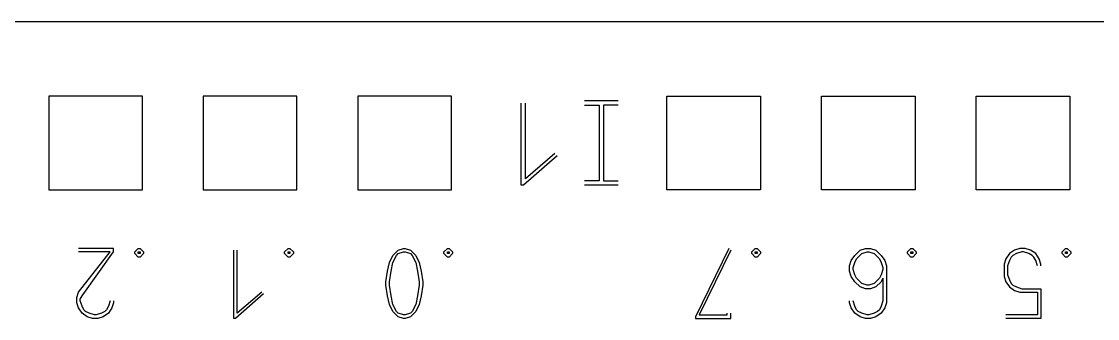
# Model space of a CAD drawing. Header units: millimetres. Extents: x 1181 to 1755, y 284 to 690.
# Drawn here: x 1422.66 to 1445.63, y 498.53 to 504.88 of the extents above; entities that cross this region are included whole.
import ezdxf

# ---------------------------------------------------------------- set-up
doc = ezdxf.new("R2010")
doc.units = ezdxf.units.MM
doc.layers.add('0007LEVEL_0', color=7, linetype='Continuous')

msp = doc.modelspace()

# ---------------------------------------------------------------- linework, layer by layer
at = {"color": 7, "linetype": 'Continuous'}
for p, q in [((1313.039, 504.876), (1466.239, 504.876)), ((1423.239, 503.276), (1423.239, 501.276)), ((1425.239, 503.276), (1423.239, 503.276)), ((1425.239, 501.276), (1425.239, 503.276)), ((1426.539, 503.276), (1426.539, 501.276)), ((1428.539, 503.276), (1426.539, 503.276)), ((1428.539, 501.276), (1428.539, 503.276)), ((1429.839, 503.276), (1429.839, 501.276)), ((1431.839, 503.276), (1429.839, 503.276)), ((1431.839, 501.276), (1431.839, 503.276)), ((1436.439, 501.276), (1436.439, 503.276)), ((1436.439, 503.276), (1438.439, 503.276)), ((1438.439, 503.276), (1438.439, 501.276)), ((1439.739, 501.276), (1439.739, 503.276)), ((1439.739, 503.276), (1441.739, 503.276)), ((1441.739, 503.276), (1441.739, 501.276)), ((1443.039, 501.276), (1443.039, 503.276)), ((1443.039, 503.276), (1445.039, 503.276)), ((1445.039, 503.276), (1445.039, 501.276)), ((1423.239, 501.276), (1425.239, 501.276)), ((1426.539, 501.276), (1428.539, 501.276)), ((1429.839, 501.276), (1431.839, 501.276)), ((1438.439, 501.276), (1436.439, 501.276)), ((1441.739, 501.276), (1439.739, 501.276)), ((1445.039, 501.276), (1443.039, 501.276))]:
    msp.add_line(p, q, dxfattribs=at)
at = {"layer": '0007LEVEL_0', "color": 7, "linetype": 'Continuous'}
for p, q in [((1433.329, 501.376), (1433.329, 503.131)), ((1433.419, 501.511), (1433.419, 503.131)), ((1435.399, 503.176), (1434.679, 503.176)), ((1434.679, 503.086), (1434.994, 503.086)), ((1434.994, 503.086), (1434.994, 501.466)), ((1435.084, 503.086), (1435.084, 501.466)), ((1435.399, 503.086), (1435.084, 503.086)), ((1434.094, 502.006), (1433.374, 501.376)), ((1434.049, 502.051), (1433.419, 501.511)), ((1433.374, 501.376), (1433.329, 501.376)), ((1434.994, 501.466), (1434.679, 501.466)), ((1435.399, 501.376), (1434.679, 501.376)), ((1435.084, 501.466), (1435.399, 501.466)), ((1424.626, 500.026), (1423.876, 500.026)), ((1423.876, 499.088), (1424.551, 499.951)), ((1424.551, 499.951), (1423.876, 499.951)), ((1423.951, 499.013), (1424.626, 499.951)), ((1424.626, 499.951), (1424.626, 500.026)), ((1425.076, 499.951), (1425.151, 500.026)), ((1425.076, 499.913), (1425.076, 499.951)), ((1425.151, 499.838), (1425.076, 499.913)), ((1425.151, 500.026), (1425.189, 500.026)), ((1425.151, 499.913), (1425.151, 499.951)), ((1425.151, 499.951), (1425.189, 499.951)), ((1425.189, 499.913), (1425.151, 499.913)), ((1425.189, 500.026), (1425.264, 499.951)), ((1425.189, 499.951), (1425.189, 499.913)), ((1425.264, 499.913), (1425.189, 499.838)), ((1425.264, 499.951), (1425.264, 499.913)), ((1427.189, 498.526), (1427.189, 499.988)), ((1427.264, 498.638), (1427.264, 499.988)), ((1428.276, 499.951), (1428.351, 500.026)), ((1428.276, 499.913), (1428.276, 499.951)), ((1428.351, 499.838), (1428.276, 499.913)), ((1428.351, 500.026), (1428.389, 500.026)), ((1428.351, 499.913), (1428.351, 499.951)), ((1428.351, 499.951), (1428.389, 499.951)), ((1428.389, 499.913), (1428.351, 499.913)), ((1428.389, 500.026), (1428.464, 499.951)), ((1428.389, 499.951), (1428.389, 499.913)), ((1428.464, 499.913), (1428.389, 499.838)), ((1428.464, 499.951), (1428.464, 499.913)), ((1430.589, 499.876), (1430.701, 499.988)), ((1430.664, 499.876), (1430.701, 499.913)), ((1430.701, 499.988), (1430.814, 500.026)), ((1430.701, 499.913), (1430.814, 499.951)), ((1430.814, 500.026), (1430.851, 500.026)), ((1430.814, 499.951), (1430.851, 499.951)), ((1430.851, 500.026), (1430.964, 499.988)), ((1430.851, 499.951), (1430.964, 499.913)), ((1430.964, 499.988), (1431.076, 499.876)), ((1430.964, 499.913), (1431.001, 499.876)), ((1431.676, 499.951), (1431.751, 500.026)), ((1431.676, 499.913), (1431.676, 499.951)), ((1431.751, 499.838), (1431.676, 499.913)), ((1431.751, 500.026), (1431.789, 500.026)), ((1431.751, 499.913), (1431.751, 499.951)), ((1431.751, 499.951), (1431.789, 499.951)), ((1431.789, 499.913), (1431.751, 499.913)), ((1431.789, 500.026), (1431.864, 499.951)), ((1431.789, 499.951), (1431.789, 499.913)), ((1431.864, 499.913), (1431.789, 499.838)), ((1431.864, 499.951), (1431.864, 499.913)), ((1437.764, 500.026), (1437.051, 498.563)), ((1437.801, 499.988), (1437.126, 498.601)), ((1438.251, 499.951), (1438.326, 500.026)), ((1438.251, 499.913), (1438.251, 499.951)), ((1438.326, 499.838), (1438.251, 499.913)), ((1438.326, 500.026), (1438.364, 500.026)), ((1438.326, 499.913), (1438.326, 499.951)), ((1438.326, 499.951), (1438.364, 499.951)), ((1438.364, 499.913), (1438.326, 499.913)), ((1438.364, 500.026), (1438.439, 499.951)), ((1438.364, 499.951), (1438.364, 499.913)), ((1438.439, 499.913), (1438.364, 499.838)), ((1438.439, 499.951), (1438.439, 499.913)), ((1440.451, 499.876), (1440.564, 499.988)), ((1440.489, 499.801), (1440.601, 499.913)), ((1440.564, 499.988), (1440.676, 500.026)), ((1440.601, 499.913), (1440.714, 499.951)), ((1440.676, 500.026), (1440.789, 500.026)), ((1440.714, 499.951), (1440.751, 499.951)), ((1440.751, 499.951), (1440.864, 499.913)), ((1440.789, 500.026), (1440.901, 499.988)), ((1440.864, 499.913), (1440.976, 499.801)), ((1440.901, 499.988), (1441.014, 499.876)), ((1441.576, 499.951), (1441.651, 500.026)), ((1441.576, 499.913), (1441.576, 499.951)), ((1441.651, 499.838), (1441.576, 499.913)), ((1441.651, 500.026), (1441.689, 500.026)), ((1441.651, 499.913), (1441.651, 499.951)), ((1441.651, 499.951), (1441.689, 499.951)), ((1441.689, 499.913), (1441.651, 499.913)), ((1441.689, 500.026), (1441.764, 499.951)), ((1441.689, 499.951), (1441.689, 499.913)), ((1441.764, 499.913), (1441.689, 499.838)), ((1441.764, 499.951), (1441.764, 499.913)), ((1443.751, 499.913), (1443.676, 499.801)), ((1443.864, 499.988), (1443.751, 499.913)), ((1443.901, 499.913), (1443.826, 499.876)), ((1443.976, 500.026), (1443.864, 499.988)), ((1444.014, 499.951), (1443.901, 499.913)), ((1444.089, 500.026), (1443.976, 500.026)), ((1444.051, 499.951), (1444.014, 499.951)), ((1444.164, 499.913), (1444.051, 499.951)), ((1444.201, 499.988), (1444.089, 500.026)), ((1444.239, 499.876), (1444.164, 499.913)), ((1444.314, 499.913), (1444.201, 499.988)), ((1444.389, 499.801), (1444.314, 499.913)), ((1444.876, 499.951), (1444.951, 500.026)), ((1444.876, 499.913), (1444.876, 499.951)), ((1444.951, 499.838), (1444.876, 499.913)), ((1444.951, 500.026), (1444.989, 500.026)), ((1444.951, 499.913), (1444.951, 499.951)), ((1444.951, 499.951), (1444.989, 499.951)), ((1444.989, 499.913), (1444.951, 499.913)), ((1444.989, 500.026), (1445.064, 499.951)), ((1444.989, 499.951), (1444.989, 499.913)), ((1445.064, 499.913), (1444.989, 499.838)), ((1445.064, 499.951), (1445.064, 499.913)), ((1425.189, 499.838), (1425.151, 499.838)), ((1428.389, 499.838), (1428.351, 499.838)), ((1430.476, 499.538), (1430.514, 499.726)), ((1430.514, 499.726), (1430.589, 499.876)), ((1430.551, 499.538), (1430.589, 499.726)), ((1430.589, 499.726), (1430.664, 499.876)), ((1431.001, 499.876), (1431.076, 499.726)), ((1431.076, 499.876), (1431.151, 499.726)), ((1431.076, 499.726), (1431.114, 499.538)), ((1431.151, 499.726), (1431.189, 499.538)), ((1431.789, 499.838), (1431.751, 499.838)), ((1438.364, 499.838), (1438.326, 499.838)), ((1440.339, 499.651), (1440.376, 499.763)), ((1440.376, 499.763), (1440.451, 499.876)), ((1440.414, 499.613), (1440.451, 499.726)), ((1440.451, 499.726), (1440.489, 499.801)), ((1440.976, 499.801), (1441.014, 499.726)), ((1441.014, 499.876), (1441.089, 499.763)), ((1441.014, 499.726), (1441.051, 499.613)), ((1441.089, 499.763), (1441.126, 499.651)), ((1441.689, 499.838), (1441.651, 499.838)), ((1443.676, 499.801), (1443.639, 499.688)), ((1443.639, 499.688), (1443.639, 499.426)), ((1443.751, 499.763), (1443.714, 499.651)), ((1443.789, 499.838), (1443.751, 499.763)), ((1443.826, 499.876), (1443.789, 499.838)), ((1444.276, 499.838), (1444.239, 499.876)), ((1444.314, 499.763), (1444.276, 499.838)), ((1444.351, 499.651), (1444.314, 499.763)), ((1444.426, 499.688), (1444.389, 499.801)), ((1444.426, 499.651), (1444.426, 499.688)), ((1444.989, 499.838), (1444.951, 499.838)), ((1430.439, 499.313), (1430.476, 499.538)), ((1430.514, 499.313), (1430.551, 499.538)), ((1431.114, 499.538), (1431.151, 499.313)), ((1431.189, 499.538), (1431.226, 499.313)), ((1440.339, 499.538), (1440.339, 499.651)), ((1440.376, 499.426), (1440.339, 499.538)), ((1440.414, 499.576), (1440.414, 499.613)), ((1440.451, 499.463), (1440.414, 499.576)), ((1440.489, 499.388), (1440.451, 499.463)), ((1441.014, 499.463), (1440.976, 499.388)), ((1441.051, 499.576), (1441.014, 499.463)), ((1441.051, 499.613), (1441.051, 499.576)), ((1441.126, 499.651), (1441.126, 498.863)), ((1443.714, 499.651), (1443.714, 499.463)), ((1443.714, 499.463), (1443.751, 499.351)), ((1430.439, 499.238), (1430.439, 499.313)), ((1430.476, 499.013), (1430.439, 499.238)), ((1430.514, 499.238), (1430.514, 499.313)), ((1430.551, 499.013), (1430.514, 499.238)), ((1431.151, 499.238), (1431.114, 499.013)), ((1431.151, 499.313), (1431.151, 499.238)), ((1431.226, 499.238), (1431.189, 499.013)), ((1431.226, 499.313), (1431.226, 499.238)), ((1440.451, 499.313), (1440.376, 499.426)), ((1440.564, 499.201), (1440.451, 499.313)), ((1440.601, 499.276), (1440.489, 499.388)), ((1440.714, 499.238), (1440.601, 499.276)), ((1440.751, 499.238), (1440.714, 499.238)), ((1440.864, 499.276), (1440.751, 499.238)), ((1440.976, 499.388), (1440.864, 499.276)), ((1441.014, 499.313), (1440.901, 499.201)), ((1441.051, 499.388), (1441.014, 499.313)), ((1441.051, 499.388), (1441.051, 498.901)), ((1443.639, 499.426), (1443.676, 499.313)), ((1443.676, 499.313), (1443.751, 499.201)), ((1443.751, 499.351), (1443.789, 499.276)), ((1443.789, 499.276), (1443.826, 499.238)), ((1443.826, 499.238), (1443.901, 499.201)), ((1423.839, 498.976), (1423.876, 499.088)), ((1423.914, 498.938), (1423.951, 499.013)), ((1427.826, 499.051), (1427.226, 498.526)), ((1427.789, 499.088), (1427.264, 498.638)), ((1430.514, 498.826), (1430.476, 499.013)), ((1430.589, 498.826), (1430.551, 499.013)), ((1431.114, 499.013), (1431.076, 498.826)), ((1431.189, 499.013), (1431.151, 498.826)), ((1440.676, 499.163), (1440.564, 499.201)), ((1440.789, 499.163), (1440.676, 499.163)), ((1440.901, 499.201), (1440.789, 499.163)), ((1443.751, 499.201), (1443.864, 499.126)), ((1443.864, 499.126), (1443.976, 499.088)), ((1443.901, 499.201), (1444.014, 499.163)), ((1443.976, 499.088), (1444.351, 499.088)), ((1444.014, 499.163), (1444.426, 499.163)), ((1444.351, 499.088), (1444.351, 498.601)), ((1444.426, 499.163), (1444.426, 498.526)), ((1423.839, 498.863), (1423.839, 498.976)), ((1423.876, 498.751), (1423.839, 498.863)), ((1423.914, 498.901), (1423.914, 498.938)), ((1423.951, 498.788), (1423.914, 498.901)), ((1423.989, 498.713), (1423.951, 498.788)), ((1424.514, 498.788), (1424.476, 498.713)), ((1424.551, 498.901), (1424.514, 498.788)), ((1424.626, 498.863), (1424.589, 498.751)), ((1424.626, 498.901), (1424.626, 498.863)), ((1430.589, 498.676), (1430.514, 498.826)), ((1430.664, 498.676), (1430.589, 498.826)), ((1431.076, 498.826), (1431.001, 498.676)), ((1431.151, 498.826), (1431.076, 498.676)), ((1440.339, 498.863), (1440.339, 498.901)), ((1440.376, 498.751), (1440.339, 498.863)), ((1440.451, 498.788), (1440.414, 498.901)), ((1440.489, 498.713), (1440.451, 498.788)), ((1441.014, 498.788), (1440.976, 498.713)), ((1441.051, 498.901), (1441.014, 498.788)), ((1441.126, 498.863), (1441.089, 498.751)), ((1423.951, 498.638), (1423.876, 498.751)), ((1424.064, 498.563), (1423.951, 498.638)), ((1424.026, 498.676), (1423.989, 498.713)), ((1424.101, 498.638), (1424.026, 498.676)), ((1424.176, 498.526), (1424.064, 498.563)), ((1424.214, 498.601), (1424.101, 498.638)), ((1424.251, 498.601), (1424.214, 498.601)), ((1424.364, 498.638), (1424.251, 498.601)), ((1424.401, 498.563), (1424.289, 498.526)), ((1424.439, 498.676), (1424.364, 498.638)), ((1424.514, 498.638), (1424.401, 498.563)), ((1424.476, 498.713), (1424.439, 498.676)), ((1424.589, 498.751), (1424.514, 498.638)), ((1430.701, 498.563), (1430.589, 498.676)), ((1430.701, 498.638), (1430.664, 498.676)), ((1430.814, 498.601), (1430.701, 498.638)), ((1430.814, 498.526), (1430.701, 498.563)), ((1430.851, 498.601), (1430.814, 498.601)), ((1430.964, 498.638), (1430.851, 498.601)), ((1430.964, 498.563), (1430.851, 498.526)), ((1431.076, 498.676), (1430.964, 498.563)), ((1431.001, 498.676), (1430.964, 498.638)), ((1437.051, 498.563), (1437.051, 498.526)), ((1437.126, 498.601), (1437.726, 498.601)), ((1437.726, 498.601), (1437.726, 498.638)), ((1437.801, 498.526), (1437.801, 498.638)), ((1440.451, 498.638), (1440.376, 498.751)), ((1440.564, 498.563), (1440.451, 498.638)), ((1440.526, 498.676), (1440.489, 498.713)), ((1440.601, 498.638), (1440.526, 498.676)), ((1440.676, 498.526), (1440.564, 498.563)), ((1440.714, 498.601), (1440.601, 498.638)), ((1440.751, 498.601), (1440.714, 498.601)), ((1440.864, 498.638), (1440.751, 498.601)), ((1440.901, 498.563), (1440.789, 498.526)), ((1440.939, 498.676), (1440.864, 498.638)), ((1441.014, 498.638), (1440.901, 498.563)), ((1440.976, 498.713), (1440.939, 498.676)), ((1441.089, 498.751), (1441.014, 498.638)), ((1444.351, 498.601), (1443.676, 498.601)), ((1424.289, 498.526), (1424.176, 498.526)), ((1427.226, 498.526), (1427.189, 498.526)), ((1430.851, 498.526), (1430.814, 498.526)), ((1437.051, 498.526), (1437.801, 498.526)), ((1440.789, 498.526), (1440.676, 498.526)), ((1444.426, 498.526), (1443.676, 498.526))]:
    msp.add_line(p, q, dxfattribs=at)

doc.saveas('drawing.dxf')
